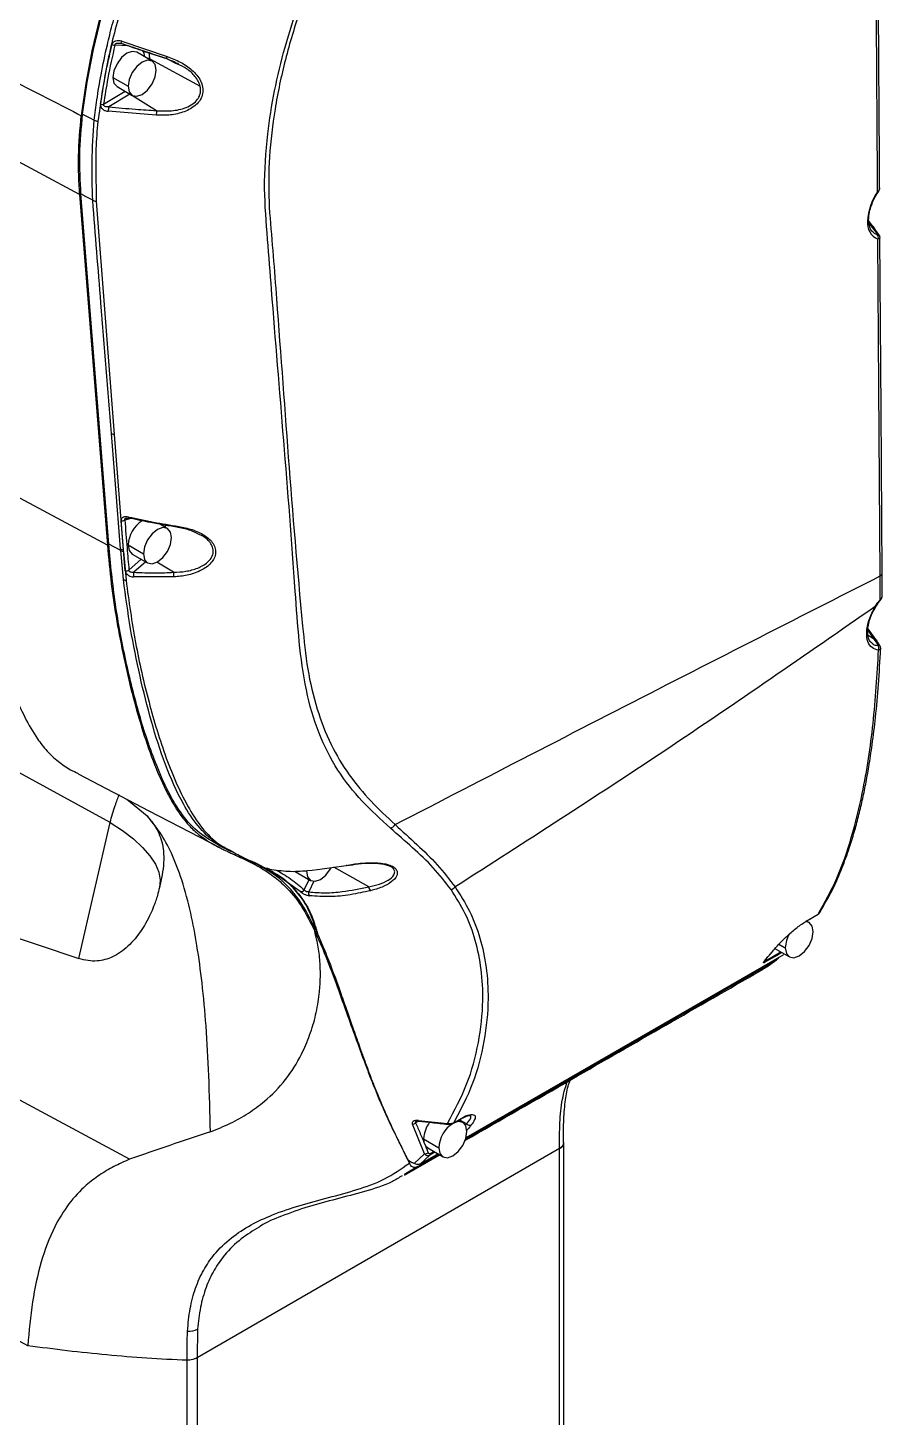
# Model space of a CAD drawing. Header units: millimetres. Extents: x 126 to 938, y 244 to 707.
# Drawn here: x 356.81 to 362.74, y 594.58 to 604.23 of the extents above; entities that cross this region are included whole.
import ezdxf

# ---------------------------------------------------------------- set-up
doc = ezdxf.new("R2010")
doc.units = ezdxf.units.MM

msp = doc.modelspace()

# ---------------------------------------------------------------- linework, layer by layer
at = {"color": 7, "linetype": 'Continuous', "lineweight": 25}
for p, q in [((357.5049, 604.1036), (357.4111, 604.109)), ((357.4394, 604.1233), (357.4534, 604.1211)), ((357.4584, 604.1354), (357.7745, 604.0291)), ((357.6696, 603.9981), (357.5636, 604.0593)), ((357.6539, 604.0124), (357.6538, 604.0072)), ((357.6539, 604.0124), (358.0029, 603.8245)), ((357.8295, 603.9843), (357.7686, 604.0151)), ((357.8451, 603.9764), (357.8295, 603.9843)), ((357.3976, 603.8841), (357.5036, 603.8229)), ((357.3331, 603.6994), (357.482, 603.7889)), ((357.4261, 603.8212), (357.5321, 603.7599)), ((357.5148, 603.7681), (357.3687, 603.6803)), ((357.7005, 603.6535), (357.5148, 603.7681)), ((357.698, 603.6222), (357.3648, 603.6491)), ((357.1667, 603.0705), (357.3595, 600.6378)), ((357.3681, 600.6436), (357.1754, 603.0753)), ((357.2804, 603.0248), (357.4064, 601.4059)), ((362.6445, 602.8841), (362.6682, 602.8531)), ((362.6616, 602.8547), (362.6455, 602.8762)), ((362.6616, 602.8547), (362.647, 602.8638)), ((362.7062, 602.7968), (362.6616, 602.8547)), ((357.4064, 601.4059), (357.4693, 600.6046)), ((357.3595, 600.6378), (356.3717, 601.1663)), ((357.4832, 600.4587), (357.4549, 600.8057)), ((357.5229, 600.8223), (357.4801, 600.8108)), ((357.7757, 600.7523), (357.7233, 600.7826)), ((357.4516, 600.599), (357.3681, 600.6436)), ((357.5036, 600.6384), (357.6097, 600.5771)), ((357.378, 598.7116), (354.0629, 600.5253)), ((357.4705, 600.3985), (357.4516, 600.599)), ((357.4702, 600.593), (357.4885, 600.3929)), ((357.5086, 600.464), (357.594, 600.5397)), ((357.5321, 600.5754), (357.6382, 600.5142)), ((357.6255, 600.5215), (357.543, 600.4484)), ((357.8183, 600.4484), (357.7025, 600.5185)), ((357.8197, 600.4159), (357.5406, 600.4159)), ((362.7362, 600.2742), (362.7367, 600.4398)), ((362.7236, 600.2531), (362.7238, 600.2533)), ((362.6838, 599.9829), (362.6374, 600.0487)), ((362.6376, 600.0549), (362.6906, 599.9811)), ((362.6838, 599.9829), (362.6398, 600.0104)), ((362.6596, 599.9635), (362.6703, 599.9537)), ((362.7088, 599.9469), (362.6838, 599.9829)), ((357.495, 598.8725), (357.6346, 598.7567)), ((357.1613, 597.7678), (357.378, 598.7116)), ((358.4633, 598.3915), (358.4693, 598.3882)), ((358.4702, 598.3878), (358.498, 598.3729)), ((358.4879, 598.3877), (358.4884, 598.3874)), ((359.1729, 598.2649), (358.932, 598.4024)), ((355.5024, 598.3192), (357.1613, 597.7678)), ((358.6977, 598.2319), (358.498, 598.3729)), ((358.6635, 598.3706), (358.7696, 598.3094)), ((358.7256, 598.2438), (358.7603, 598.3148)), ((358.7333, 598.3769), (358.7411, 598.3724)), ((358.7925, 598.303), (358.7567, 598.2297)), ((362.2305, 598.0165), (362.2119, 598.0272)), ((361.9313, 597.7535), (362.0338, 597.8125)), ((361.9869, 597.8396), (362.093, 597.7783)), ((362.0204, 597.8668), (362.0645, 597.8413)), ((359.8442, 596.5124), (361.9932, 597.7503)), ((361.8847, 597.6843), (361.9932, 597.7503)), ((361.9313, 597.7627), (361.9313, 597.7535)), ((362.053, 597.7935), (362.0364, 597.7836)), ((357.5126, 596.3729), (355.5149, 597.4483)), ((359.8263, 596.6286), (359.798, 596.6449)), ((359.8103, 596.6522), (359.8106, 596.6429)), ((359.5607, 596.4109), (359.476, 596.6165)), ((359.5182, 596.6374), (359.4987, 596.6261)), ((359.5185, 596.6425), (359.7193, 596.6221)), ((359.8525, 596.6203), (359.8106, 596.6429)), ((359.8106, 596.6429), (359.8106, 596.6377)), ((359.8434, 596.6091), (359.8525, 596.6203)), ((359.5543, 596.5146), (359.6603, 596.4534)), ((359.5566, 596.4915), (359.5673, 596.466)), ((359.5673, 596.466), (359.5827, 596.4517)), ((359.5827, 596.4517), (359.6888, 596.3904)), ((360.5276, 592.4867), (360.5276, 596.4877)), ((360.4983, 596.4469), (357.9829, 594.9947)), ((359.4222, 596.2622), (359.6671, 596.403)), ((359.441, 596.3761), (359.455, 596.3458)), ((359.4575, 596.3588), (359.4719, 596.3513)), ((359.4888, 596.3433), (359.5607, 596.4109)), ((359.5144, 596.3225), (359.6606, 596.4067)), ((359.5974, 596.4023), (359.5307, 596.3397)), ((359.654, 596.4106), (359.5413, 596.3456)), ((359.6329, 596.4227), (359.5974, 596.4023)), ((359.6007, 596.4122), (359.6259, 596.4267)), ((360.4983, 592.4458), (360.4983, 596.4469)), ((359.4285, 596.2724), (359.4193, 596.2671)), ((359.5144, 596.3225), (359.4285, 596.2724)), ((356.8067, 595.0789), (355.5149, 595.7744)), ((357.9857, 595.1937), (357.9827, 594.9947)), ((357.9828, 594.9947), (357.9514, 594.9825))]:
    msp.add_line(p, q, dxfattribs=at)
at = {"color": 7, "linetype": 'Continuous', "lineweight": 25, "flags": 128}
for points in [[(357.3074, 604.3006), (357.2517, 604.0698), (357.2085, 603.8421), (357.1778, 603.6187)], [(357.1872, 603.6296), (357.2181, 603.8523), (357.2616, 604.0791), (357.3175, 604.309)], [(357.4533, 604.121), (357.4532, 604.1205), (357.4533, 604.1207), (357.4536, 604.1217), (357.4542, 604.1233), (357.455, 604.1256), (357.456, 604.1284), (357.4571, 604.1317), (357.4584, 604.1354)], [(357.5636, 604.0593), (357.532, 604.0654), (357.4948, 604.0525), (357.4576, 604.0225), (357.4261, 603.9799), (357.405, 603.9313), (357.3976, 603.8841)], [(357.6981, 603.9351), (357.6907, 603.9738), (357.6696, 603.9981), (357.6381, 604.0042), (357.6009, 603.9913), (357.5637, 603.9613), (357.5321, 603.9187), (357.511, 603.8701), (357.5036, 603.8229)], [(357.7686, 604.0151), (357.7686, 604.0145), (357.7688, 604.0147), (357.7693, 604.0156), (357.77, 604.0171), (357.7709, 604.0194), (357.772, 604.0221), (357.7732, 604.0254), (357.7745, 604.0291)], [(357.3976, 603.8841), (357.405, 603.8454), (357.4261, 603.8212), (357.4261, 603.8212)], [(357.5036, 603.8229), (357.511, 603.7842), (357.5321, 603.7599), (357.5637, 603.7538), (357.6009, 603.7667), (357.6381, 603.7968), (357.6696, 603.8393), (357.6907, 603.8879), (357.6981, 603.9351)], [(357.1667, 603.0705), (356.6134, 603.3688), (356.1786, 603.6031)], [(357.1872, 603.6296), (357.2326, 603.6063), (357.2682, 603.5881)], [(357.257, 603.0313), (357.2113, 603.0559), (357.1754, 603.0753)], [(362.7083, 603.0873), (362.7084, 603.0874), (362.7081, 603.0882), (362.7071, 603.0894), (362.7053, 603.0911)], [(362.682, 602.8026), (362.6867, 602.8), (362.701, 602.7942)], [(362.7225, 600.423), (362.7141, 601.7329), (362.7075, 602.7619)], [(362.7164, 602.7894), (362.718, 602.787), (362.7188, 602.7854)], [(362.7367, 600.4398), (362.7295, 601.5796), (362.7218, 602.7704)], [(357.4507, 600.6106), (357.415, 601.0593), (357.3868, 601.412)], [(357.5089, 600.8252), (357.5081, 600.8241), (357.5075, 600.8236), (357.507, 600.8237), (357.5069, 600.8237)], [(357.8042, 600.6894), (357.7968, 600.7281), (357.7757, 600.7523), (357.7442, 600.7585), (357.7069, 600.7455), (357.6697, 600.7155), (357.6382, 600.673), (357.6171, 600.6244), (357.6097, 600.5771)], [(357.7597, 600.777), (357.76, 600.7666), (357.7599, 600.7615)], [(357.8521, 600.76), (357.852, 600.7587), (357.852, 600.7581), (357.8521, 600.7581), (357.8523, 600.7587), (357.8526, 600.7599), (357.853, 600.7618), (357.8535, 600.7641), (357.854, 600.767)], [(357.4693, 600.6046), (357.4698, 600.5981), (357.4702, 600.593)], [(357.5036, 600.6384), (357.511, 600.5997), (357.5321, 600.5754), (357.5321, 600.5754)], [(357.6097, 600.5771), (357.6171, 600.5384), (357.6382, 600.5142), (357.6697, 600.508), (357.7069, 600.521), (357.7442, 600.551), (357.7757, 600.5935), (357.7968, 600.6421), (357.8042, 600.6894)], [(362.7238, 600.2533), (362.7239, 600.2535), (362.724, 600.2546), (362.7233, 600.2562), (362.722, 600.2583)], [(362.6887, 600.2109), (362.6907, 600.2097), (362.6919, 600.2089), (362.6924, 600.2086), (362.6924, 600.2086)], [(362.7214, 599.9385), (362.7224, 599.937), (362.7226, 599.9366)], [(357.1554, 599.0496), (357.6471, 598.7931), (358.1388, 598.5367)], [(357.378, 598.7116), (357.4647, 598.6551), (357.5403, 598.5973), (357.6038, 598.5387), (357.6546, 598.4802), (357.692, 598.4224), (357.7156, 598.366), (357.7252, 598.3116), (357.7206, 598.2598)], [(358.1351, 598.5524), (358.1811, 598.5284), (358.2181, 598.5091)], [(358.7411, 598.3724), (358.7485, 598.3337), (358.7696, 598.3094), (358.8011, 598.3033), (358.8383, 598.3162), (358.8755, 598.3462), (358.9071, 598.3888), (358.9129, 598.3996)], [(359.0218, 598.4146), (359.0215, 598.4136), (359.0208, 598.4124), (359.02, 598.4118), (359.019, 598.4118), (359.0179, 598.4125), (359.0168, 598.4139)], [(362.2589, 597.9535), (362.2515, 597.9922), (362.2305, 598.0165), (362.2037, 598.0229)], [(362.2248, 598.0352), (362.2532, 598.0514), (362.2875, 598.0711)], [(362.2293, 598.0388), (362.2644, 598.0589), (362.292, 598.0747)], [(362.0645, 597.8413), (362.0719, 597.8026), (362.093, 597.7783), (362.1245, 597.7722), (362.1617, 597.7851), (362.1989, 597.8152), (362.2305, 597.8577), (362.2515, 597.9063), (362.2589, 597.9535)], [(362.0408, 597.8084), (362.0108, 597.7912), (361.9279, 597.7434)], [(362.0364, 597.7836), (360.6391, 596.9783), (359.8482, 596.5225)], [(359.7606, 596.6234), (359.7825, 596.636), (359.8112, 596.6524)], [(359.7634, 596.6263), (359.7927, 596.6431), (359.8157, 596.6563)], [(359.5208, 596.6374), (359.5208, 596.6374), (359.5201, 596.6378), (359.5195, 596.6388), (359.5189, 596.6404), (359.5185, 596.6425)], [(359.6603, 596.4534), (359.6677, 596.4147), (359.6888, 596.3905), (359.7203, 596.3843), (359.7576, 596.3973), (359.7948, 596.4273), (359.8263, 596.4698), (359.8474, 596.5184), (359.8548, 596.5657)], [(359.7219, 596.6162), (359.7217, 596.6162), (359.721, 596.6168), (359.7203, 596.618), (359.7198, 596.6197), (359.7193, 596.6221)], [(359.8548, 596.5657), (359.8474, 596.6043), (359.8263, 596.6286), (359.7948, 596.6347), (359.7614, 596.6239)], [(357.9829, 594.9947), (357.9829, 592.7541), (357.9829, 590.9937)]]:
    msp.add_lwpolyline(points, dxfattribs=at)
at = {"color": 7, "linetype": 'Continuous', "lineweight": 25}
for centre, radius, start, end in [((357.4037, 604.1578), 0.0493, 254.24497, 278.63509), ((357.517, 604.0192), 0.1017, 4.79045, 31.97329), ((357.6376, 603.98), 0.0362, 63.3131, 89.07065), ((357.5086, 604.0147), 0.1453, 359.0871, 16.6718), ((357.3205, 603.7402), 0.0427, 257.8585, 287.2269), ((357.5329, 603.7965), 0.0337, 222.10041, 237.40677), ((357.5446, 603.6426), 0.1798, 167.89826, 177.94052), ((357.9953, 603.6143), 0.2973, 172.41712, 178.47276), ((357.3064, 603.6618), 0.083, 242.5923, 261.13531), ((357.2848, 603.0859), 0.0613, 242.97397, 265.853), ((363.0159, 602.8713), 0.3805, 144.70506, 177.6815), ((362.7527, 602.871), 0.118, 172.35619, 247.47978), ((362.6307, 602.898), 0.0124, 293.77573, 354.77219), ((362.6615, 602.8354), 0.0193, 39.05193, 89.74951), ((362.6852, 602.7743), 0.0255, 330.98387, 51.55053), ((362.6993, 602.7765), 0.0215, 37.05272, 71.3097), ((357.4139, 601.4647), 0.0593, 242.77154, 262.72966), ((357.4607, 600.8419), 0.0367, 260.85346, 301.93556), ((357.7148, 600.6287), 0.2113, 122.63646, 177.39323), ((357.5244, 600.8285), 0.0181, 167.27157, 195.23276), ((357.4777, 600.6627), 0.0587, 242.56133, 261.7338), ((357.4786, 600.6509), 0.0585, 242.47388, 261.7001), ((357.4889, 600.4946), 0.0364, 260.94154, 302.81414), ((357.6198, 600.4265), 0.0799, 164.05493, 187.59766), ((357.9448, 600.4377), 0.127, 175.14988, 189.86162), ((362.7106, 600.4476), 0.0273, 295.97923, 343.43853), ((362.7199, 600.4436), 0.0173, 347.17265, 22.01997), ((357.496, 600.4486), 0.0562, 243.02709, 262.24859), ((362.6834, 599.9629), 0.0199, 39.02618, 88.77326), ((362.6874, 599.9198), 0.0274, 334.06959, 52.79731), ((362.7043, 599.9263), 0.0211, 35.55364, 77.56733), ((359.3078, 598.729), 0.0587, 285.18257, 326.35368), ((358.4873, 598.394), 0.00665, 241.52909, 282.3875), ((358.7032, 598.2576), 0.0263, 257.9801, 328.37573), ((358.7852, 598.2213), 0.0297, 163.58549, 218.47938), ((359.2106, 598.2662), 0.0377, 181.96843, 228.91576), ((359.7273, 598.3023), 0.0595, 287.31356, 319.67239), ((362.2221, 598.0431), 0.00842, 289.07381, 329.31414), ((362.2847, 598.0791), 0.00847, 289.1872, 329.14656), ((358.8237, 598.0231), 0.0436, 238.18514, 244.71474), ((362.2724, 597.8317), 0.2082, 148.80769, 177.35984), ((361.9623, 597.8249), 0.0165, 299.96171, 336.06882), ((361.9186, 597.7735), 0.0167, 300.01899, 334.33916), ((361.9173, 597.7527), 0.0141, 318.93464, 3.47655), ((359.7952, 596.6131), 0.0336, 62.74365, 81.53912), ((359.8081, 596.6606), 0.00875, 290.36646, 330.70109), ((359.4757, 596.6487), 0.0322, 270.43852, 315.51191), ((359.7659, 596.5043), 0.2119, 143.37378, 177.20454), ((359.8663, 596.4467), 0.2061, 121.56282, 178.14002), ((359.7559, 596.6305), 0.00856, 289.86978, 331.16101), ((359.8741, 596.6359), 0.0266, 215.84286, 293.20565), ((359.6635, 596.514), 0.1092, 179.66678, 191.86279), ((360.4796, 596.4907), 0.0476, 293.06452, 2.62876), ((359.4751, 596.3913), 0.037, 203.77837, 241.58727), ((359.5631, 596.4433), 0.0324, 265.91051, 314.36692), ((359.5865, 596.4114), 0.0142, 319.94653, 3.30684), ((357.924, 595.3124), 0.1338, 266.36465, 297.43377)]:
    msp.add_arc(centre, radius, start, end, dxfattribs=at)
for points, knots in [([(357.2682, 603.5881), (357.2739, 603.635), (357.2866, 603.7403), (357.316, 603.9148), (357.3475, 604.0645), (357.3752, 604.1797), (357.3934, 604.2505), (357.4134, 604.3243), (357.4356, 604.4011), (357.4599, 604.4807), (357.4865, 604.5633), (357.5156, 604.6487), (357.545, 604.7308), (357.5764, 604.8142), (357.6115, 604.9033), (357.6551, 605.0085), (357.7083, 605.1295), (357.7656, 605.252), (357.8264, 605.3748), (357.8917, 605.4999), (357.9649, 605.6322), (358.0385, 605.7578), (358.1108, 605.8748), (358.1892, 605.9957), (358.2866, 606.1376), (358.4058, 606.2999), (358.5366, 606.4649), (358.6653, 606.6155), (358.7786, 606.7394), (358.9404, 606.9065), (359.1621, 607.1125), (359.457, 607.3475), (359.6658, 607.4762), (359.7675, 607.5389)], [0, 0, 0, 0, 0.029392, 0.065927, 0.109958, 0.124415, 0.139559, 0.155401, 0.171946, 0.189201, 0.207171, 0.22586, 0.245269, 0.261398, 0.281232, 0.304814, 0.332178, 0.363352, 0.388825, 0.417358, 0.451101, 0.482775, 0.507798, 0.5366, 0.572307, 0.614774, 0.661722, 0.703133, 0.737869, 0.766096, 0.847664, 0.925801, 1, 1, 1, 1]), ([(359.7827, 607.5254), (359.7638, 607.5144), (359.7136, 607.4853), (359.6208, 607.4269), (359.4921, 607.3398), (359.3545, 607.2367), (359.2215, 607.1282), (359.1067, 607.0277), (359.0004, 606.9285), (358.8528, 606.7828), (358.6663, 606.5811), (358.456, 606.3234), (358.319, 606.1349), (358.2451, 606.027), (358.2222, 605.993), (358.1994, 605.9589), (358.1769, 605.9245), (358.1546, 605.89), (358.1381, 605.8641), (358.1234, 605.8409), (358.1073, 605.815), (358.0409, 605.7069), (357.9463, 605.5426), (357.8329, 605.3252), (357.7386, 605.1279), (357.6517, 604.9278), (357.5492, 604.6658), (357.4434, 604.3431), (357.3471, 603.9608), (357.3112, 603.7052), (357.2936, 603.5797)], [0, 0, 0, 0, 0.013615, 0.036194, 0.068296, 0.11042, 0.143305, 0.175241, 0.205477, 0.233911, 0.304453, 0.376548, 0.441063, 0.449567, 0.45808, 0.466601, 0.475129, 0.483664, 0.492202, 0.49429, 0.500752, 0.511214, 0.573352, 0.618844, 0.663989, 0.709618, 0.754758, 0.839251, 0.9211, 1, 1, 1, 1]), ([(359.3231, 598.6724), (359.2566, 598.7329), (359.1224, 598.8548), (358.9491, 599.0732), (358.8169, 599.3357), (358.731, 599.6388), (358.6872, 599.9708), (358.6249, 600.8986), (358.5433, 601.8292), (358.4714, 602.7615), (358.4417, 603.1218), (358.4643, 603.4675), (358.5165, 603.7948), (358.5899, 604.0989), (358.688, 604.4061), (358.8097, 604.7129), (358.9531, 605.0153), (359.117, 605.3096), (359.299, 605.5923), (359.4967, 605.8598), (359.7079, 606.109), (359.9306, 606.3361), (360.1609, 606.541), (360.3245, 606.6583), (360.4045, 606.7157)], [0, 0, 0, 0, 0.030358, 0.061206, 0.093591, 0.128975, 0.167096, 0.20654, 0.443143, 0.48258, 0.522544, 0.565132, 0.599196, 0.634444, 0.670694, 0.708088, 0.74584, 0.783711, 0.821811, 0.859322, 0.896029, 0.932053, 0.966738, 1, 1, 1, 1]), ([(360.415, 606.6852), (360.3089, 606.6085), (360.0907, 606.4508), (359.7925, 606.1649), (359.5102, 605.8421), (359.2528, 605.4861), (359.0242, 605.1056), (358.8392, 604.7266), (358.6959, 604.3599), (358.5908, 604.0123), (358.5184, 603.6708), (358.4793, 603.3403), (358.4756, 603.0241), (358.5047, 602.7207), (358.58, 601.739), (358.646, 600.7567), (358.7432, 599.7808), (358.8074, 599.5038), (358.9029, 599.2555), (359.0312, 599.0409), (359.185, 598.8569), (359.2997, 598.7497), (359.3566, 598.6965)], [0, 0, 0, 0, 0.044453, 0.091491, 0.140109, 0.19017, 0.240684, 0.290893, 0.333416, 0.374463, 0.414245, 0.45199, 0.487479, 0.521569, 0.555596, 0.822361, 0.856518, 0.888873, 0.918739, 0.94663, 0.973509, 1, 1, 1, 1]), ([(362.7053, 603.0911), (362.7018, 603.6393), (362.6977, 604.2736), (362.693, 604.994), (362.6914, 605.2525), (362.6895, 605.5096), (362.6888, 605.762), (362.6641, 605.9261), (362.6521, 606.0061)], [0, 0, 0, 0, 0.563769, 0.652363, 0.740956, 0.829556, 0.916965, 1, 1, 1, 1]), ([(362.7195, 603.1167), (362.719, 603.2013), (362.7179, 603.3693), (362.7163, 603.6106), (362.7149, 603.8307), (362.7137, 604.0207), (362.7126, 604.1807), (362.7118, 604.3157), (362.711, 604.4383), (362.7102, 604.5663), (362.7093, 604.7123), (362.7082, 604.8813), (362.707, 605.0734), (362.7057, 605.2885), (362.7038, 605.526), (362.7042, 605.7747), (362.6786, 605.9416), (362.6662, 606.0229)], [0, 0, 0, 0, 0.0872963, 0.1732768, 0.2489401, 0.3142822, 0.369305, 0.4140066, 0.453525, 0.495802, 0.5460003, 0.6041198, 0.6701607, 0.7441228, 0.8260062, 0.9153606, 1, 1, 1, 1]), ([(356.1874, 604.1292), (356.3722, 604.0338), (356.7022, 603.8633), (357.0325, 603.6934), (357.1778, 603.6187)], [0, 0, 0, 0, 0.560089, 1, 1, 1, 1]), ([(357.3115, 603.6985), (357.3222, 603.7669), (357.3437, 603.905), (357.3747, 604.0414), (357.3903, 604.1103)], [0, 0, 0, 0, 0.494852, 1, 1, 1, 1]), ([(357.4111, 604.109), (357.3939, 604.0323), (357.3634, 603.8966), (357.3423, 603.7591), (357.3331, 603.6994)], [0, 0, 0, 0, 0.565736, 1, 1, 1, 1]), ([(357.4584, 604.1354), (357.4516, 604.1372), (357.4381, 604.1408), (357.4204, 604.1389), (357.4078, 604.1336), (357.3996, 604.1276), (357.3934, 604.1197), (357.3913, 604.1134), (357.3903, 604.1103)], [0, 0, 0, 0, 0.2572525, 0.5109742, 0.6365452, 0.7591857, 0.8799601, 1, 1, 1, 1]), ([(357.4111, 604.109), (357.4115, 604.1106), (357.4122, 604.1138), (357.4156, 604.1177), (357.4203, 604.1206), (357.4283, 604.1233), (357.4349, 604.1233), (357.4394, 604.1233)], [0, 0, 0, 0, 0.13767, 0.280871, 0.434488, 0.615233, 1, 1, 1, 1]), ([(357.7686, 604.0151), (357.7097, 604.0347), (357.6045, 604.0697), (357.4995, 604.1053), (357.4533, 604.121)], [0, 0, 0, 0, 0.559899, 1, 1, 1, 1]), ([(357.4534, 604.1211), (357.501, 604.1049), (357.6061, 604.0693), (357.7114, 604.0342), (357.769, 604.015)], [0, 0, 0, 0, 0.4525697, 1, 1, 1, 1]), ([(357.7745, 604.0291), (357.8052, 604.0173), (357.8665, 603.9939), (357.9479, 603.9393), (358.0017, 603.8775), (358.0229, 603.8179), (358.023, 603.7712), (358.0058, 603.7278), (357.9646, 603.68), (357.8925, 603.6418), (357.7968, 603.6204), (357.7311, 603.6216), (357.698, 603.6222)], [0, 0, 0, 0, 0.128581, 0.256195, 0.380545, 0.440969, 0.500133, 0.559282, 0.619706, 0.743551, 0.871011, 1, 1, 1, 1]), ([(357.769, 604.015), (357.7834, 604.0098), (357.8118, 603.9993), (357.839, 603.9858), (357.8524, 603.9792)], [0, 0, 0, 0, 0.504641, 1, 1, 1, 1]), ([(358.0029, 603.8245), (357.9991, 603.8357), (357.9908, 603.8598), (357.9603, 603.9018), (357.9135, 603.9466), (357.8673, 603.9668), (357.8451, 603.9764)], [0, 0, 0, 0, 0.1567932, 0.3355882, 0.6819621, 1, 1, 1, 1]), ([(357.7005, 603.6535), (357.7354, 603.6518), (357.8044, 603.6484), (357.891, 603.6668), (357.9513, 603.6977), (357.982, 603.7263), (357.9981, 603.7533), (358.0054, 603.7763), (358.0075, 603.8005), (358.0045, 603.8164), (358.0029, 603.8245)], [0, 0, 0, 0, 0.259355, 0.513941, 0.647801, 0.760305, 0.821188, 0.880032, 0.938933, 1, 1, 1, 1]), ([(357.3115, 603.6985), (357.3113, 603.6953), (357.311, 603.689), (357.3139, 603.6796), (357.3191, 603.6711), (357.3288, 603.6614), (357.3442, 603.6526), (357.358, 603.6503), (357.3648, 603.6491)], [0, 0, 0, 0, 0.115985, 0.234727, 0.357483, 0.484401, 0.741647, 1, 1, 1, 1]), ([(357.3687, 603.6803), (357.364, 603.6801), (357.355, 603.6795), (357.3441, 603.6819), (357.3373, 603.6859), (357.3339, 603.6898), (357.3322, 603.6946), (357.3328, 603.6978), (357.3331, 603.6994)], [0, 0, 0, 0, 0.301818, 0.571131, 0.692272, 0.795138, 0.894847, 1, 1, 1, 1]), ([(357.1667, 603.0705), (357.1622, 603.1595), (357.1529, 603.3425), (357.1694, 603.525), (357.1778, 603.6187)], [0, 0, 0, 0, 0.486479, 1, 1, 1, 1]), ([(357.1754, 603.0753), (357.1709, 603.1653), (357.1616, 603.3503), (357.1785, 603.5348), (357.1872, 603.6296)], [0, 0, 0, 0, 0.486366, 1, 1, 1, 1]), ([(357.3687, 603.6803), (357.4305, 603.6746), (357.541, 603.6643), (357.6518, 603.6568), (357.7005, 603.6535)], [0, 0, 0, 0, 0.559544, 1, 1, 1, 1]), ([(357.257, 603.0313), (357.2541, 603.121), (357.2482, 603.3068), (357.2614, 603.4922), (357.2682, 603.5881)], [0, 0, 0, 0, 0.48291, 1, 1, 1, 1]), ([(357.2936, 603.5797), (357.2875, 603.5158), (357.2755, 603.3897), (357.2804, 603.2044), (357.2804, 603.0834), (357.2804, 603.0248)], [0, 0, 0, 0, 0.346434, 0.683528, 1, 1, 1, 1]), ([(362.7191, 603.1167), (362.7188, 603.1145), (362.7178, 603.1086), (362.7129, 603.0998), (362.7079, 603.094), (362.7053, 603.0911)], [0, 0, 0, 0, 0.2280039, 0.6044168, 1, 1, 1, 1]), ([(362.7083, 603.0873), (362.7113, 603.0922), (362.7158, 603.0999), (362.7192, 603.1116), (362.7197, 603.118), (362.7199, 603.1212)], [0, 0, 0, 0, 0.473424, 0.730406, 1, 1, 1, 1]), ([(357.3868, 601.412), (357.3627, 601.7142), (357.3195, 602.254), (357.2761, 602.7938), (357.257, 603.0313)], [0, 0, 0, 0, 0.559946, 1, 1, 1, 1]), ([(362.6588, 602.985), (362.6639, 602.9999), (362.6753, 603.0328), (362.6942, 603.0661), (362.7066, 603.0846), (362.7083, 603.0873)], [0, 0, 0, 0, 0.414073, 0.915956, 1, 1, 1, 1]), ([(362.643, 602.8969), (362.6434, 602.9053), (362.6444, 602.9315), (362.6497, 602.9614), (362.6575, 602.9815), (362.6588, 602.985)], [0, 0, 0, 0, 0.28057, 0.876597, 1, 1, 1, 1]), ([(362.6821, 602.8033), (362.6745, 602.8094), (362.6583, 602.8224), (362.6455, 602.8567), (362.6439, 602.8823), (362.643, 602.8969)], [0, 0, 0, 0, 0.271641, 0.583485, 1, 1, 1, 1]), ([(362.7165, 602.7893), (362.7112, 602.7969), (362.7057, 602.8048), (362.692, 602.8242), (362.6839, 602.8363), (362.6761, 602.848)], [0, 0, 0, 0, 0.388483, 0.407733, 1, 1, 1, 1]), ([(362.7062, 602.7968), (362.7067, 602.7962), (362.7076, 602.7951), (362.7064, 602.7933), (362.7039, 602.7936), (362.7021, 602.794), (362.701, 602.7942)], [0, 0, 0, 0, 0.246255, 0.391074, 0.622512, 1, 1, 1, 1]), ([(362.722, 602.7726), (362.722, 602.7725), (362.7226, 602.7706), (362.7199, 602.7666), (362.7146, 602.7633), (362.71, 602.7624), (362.7075, 602.7619)], [0, 0, 0, 0, 0.027211, 0.296743, 0.61018, 1, 1, 1, 1]), ([(362.7222, 602.7726), (362.7219, 602.7756), (362.7214, 602.7815), (362.7182, 602.7866), (362.7167, 602.7891)], [0, 0, 0, 0, 0.502801, 1, 1, 1, 1]), ([(356.3717, 601.1663), (356.3801, 601.0725), (356.3968, 600.8871), (356.4394, 600.6137), (356.4909, 600.348), (356.5522, 600.091), (356.6234, 599.8442), (356.7002, 599.6281), (356.7823, 599.4438), (356.8589, 599.3086), (356.938, 599.2063), (357.0162, 599.1345), (357.0897, 599.0832), (357.1388, 599.0601), (357.1566, 599.0518)], [0, 0, 0, 0, 0.121233, 0.239504, 0.355729, 0.469497, 0.579305, 0.686103, 0.764383, 0.838647, 0.885401, 0.930239, 0.974797, 1, 1, 1, 1]), ([(357.5067, 600.8324), (357.5001, 600.8336), (357.4904, 600.8352), (357.4777, 600.8337), (357.4694, 600.831), (357.4625, 600.8265), (357.4575, 600.8205), (357.4548, 600.8133), (357.4549, 600.8083), (357.4549, 600.8057)], [0, 0, 0, 0, 0.290244, 0.427141, 0.554253, 0.671227, 0.780829, 0.888739, 1, 1, 1, 1]), ([(357.4801, 600.8108), (357.4797, 600.812), (357.479, 600.8142), (357.4797, 600.8179), (357.482, 600.8209), (357.4855, 600.8231), (357.4884, 600.8239), (357.4898, 600.8243)], [0, 0, 0, 0, 0.193521, 0.361996, 0.547169, 0.764085, 1, 1, 1, 1]), ([(357.4801, 600.8108), (357.4851, 600.7459), (357.494, 600.6303), (357.5042, 600.5147), (357.5086, 600.464)], [0, 0, 0, 0, 0.561016, 1, 1, 1, 1]), ([(357.4895, 600.8242), (357.4919, 600.8246), (357.4978, 600.8254), (357.5036, 600.8244), (357.5069, 600.8237)], [0, 0, 0, 0, 0.424046, 1, 1, 1, 1]), ([(357.5067, 600.8324), (357.5643, 600.8202), (357.6796, 600.7958), (357.7959, 600.7766), (357.854, 600.767)], [0, 0, 0, 0, 0.499835, 1, 1, 1, 1]), ([(357.8521, 600.76), (357.7877, 600.7707), (357.6728, 600.7898), (357.5589, 600.8144), (357.5089, 600.8252)], [0, 0, 0, 0, 0.560669, 1, 1, 1, 1]), ([(357.8183, 600.4484), (357.8472, 600.4498), (357.9043, 600.4526), (357.9854, 600.4744), (358.046, 600.5069), (358.0804, 600.5449), (358.0949, 600.5783), (358.0944, 600.6144), (358.0789, 600.6483), (358.0521, 600.6775), (358.0244, 600.6996), (358.0036, 600.7083), (357.9964, 600.7113)], [0, 0, 0, 0, 0.173924, 0.342676, 0.501497, 0.579228, 0.646636, 0.715601, 0.789922, 0.864775, 0.952978, 1, 1, 1, 1]), ([(357.854, 600.767), (357.8853, 600.7607), (357.947, 600.7483), (358.0189, 600.7167), (358.0669, 600.681), (358.0944, 600.6493), (358.1105, 600.6125), (358.1115, 600.5733), (358.0973, 600.5364), (358.0627, 600.493), (358, 600.4534), (357.9131, 600.4247), (357.8512, 600.4189), (357.8197, 600.4159)], [0, 0, 0, 0, 0.136398, 0.26879, 0.331733, 0.390898, 0.446399, 0.499915, 0.55449, 0.611924, 0.734549, 0.865126, 1, 1, 1, 1]), ([(357.9964, 600.7113), (357.9773, 600.7209), (357.9316, 600.7439), (357.8813, 600.7541), (357.8521, 600.76)], [0, 0, 0, 0, 0.418014, 1, 1, 1, 1]), ([(357.3595, 600.6378), (357.3675, 600.548), (357.3832, 600.3711), (357.4231, 600.1111), (357.4711, 599.8574), (357.528, 599.6117), (357.5949, 599.3713), (357.6712, 599.1461), (357.7459, 598.9708), (357.8109, 598.8488), (357.8621, 598.7676), (357.9191, 598.6955), (357.9712, 598.6454), (358.012, 598.6135), (358.0396, 598.5941), (358.0694, 598.5751), (358.1014, 598.5564), (358.1317, 598.5401), (358.163, 598.5247), (358.1924, 598.5107), (358.225, 598.4954), (358.2587, 598.4797), (358.3198, 598.4518), (358.4031, 598.4107), (358.5029, 598.348), (358.6075, 598.2597), (358.7129, 598.1309), (358.7688, 598.0176), (358.7982, 597.958)], [0, 0, 0, 0, 0.083987, 0.165464, 0.24489, 0.324518, 0.400364, 0.477291, 0.545904, 0.577682, 0.605928, 0.635271, 0.663077, 0.673039, 0.683495, 0.69447, 0.705985, 0.718055, 0.726485, 0.738472, 0.748438, 0.759986, 0.773114, 0.811042, 0.846452, 0.882576, 0.938221, 1, 1, 1, 1]), ([(358.1353, 598.5528), (358.0878, 598.5797), (357.99, 598.6349), (357.8717, 598.7659), (357.7784, 598.9272), (357.6756, 599.1586), (357.5755, 599.4631), (357.4831, 599.8389), (357.4085, 600.2339), (357.3817, 600.5052), (357.3681, 600.6436)], [0, 0, 0, 0, 0.070948, 0.145756, 0.226786, 0.313588, 0.475837, 0.644289, 0.818518, 1, 1, 1, 1]), ([(357.4516, 600.599), (357.4514, 600.6011), (357.4511, 600.605), (357.4508, 600.6089), (357.4507, 600.6106)], [0, 0, 0, 0, 0.560042, 1, 1, 1, 1]), ([(357.4832, 600.4587), (357.4836, 600.456), (357.4846, 600.4504), (357.4889, 600.4426), (357.4949, 600.4353), (357.5051, 600.4267), (357.5204, 600.4189), (357.5339, 600.4169), (357.5406, 600.4159)], [0, 0, 0, 0, 0.105574, 0.2196, 0.341815, 0.471197, 0.736707, 1, 1, 1, 1]), ([(357.543, 600.4484), (357.5387, 600.4479), (357.5306, 600.4469), (357.5207, 600.4489), (357.5144, 600.4523), (357.511, 600.4556), (357.5089, 600.4596), (357.5087, 600.4625), (357.5086, 600.464)], [0, 0, 0, 0, 0.301439, 0.570413, 0.691063, 0.79829, 0.899038, 1, 1, 1, 1]), ([(357.543, 600.4484), (357.5941, 600.4463), (357.6859, 600.4426), (357.7777, 600.4466), (357.8183, 600.4484)], [0, 0, 0, 0, 0.557288, 1, 1, 1, 1]), ([(359.3566, 598.6965), (359.9846, 599.0213), (361.1046, 599.6006), (362.2287, 600.172), (362.7225, 600.423)], [0, 0, 0, 0, 0.560665, 1, 1, 1, 1]), ([(362.722, 600.2583), (362.7223, 600.289), (362.7228, 600.3439), (362.7226, 600.3988), (362.7225, 600.423)], [0, 0, 0, 0, 0.55867, 1, 1, 1, 1]), ([(358.2194, 598.5115), (358.184, 598.5298), (358.0972, 598.5747), (357.9813, 598.6853), (357.8634, 598.8706), (357.7566, 599.1152), (357.6604, 599.4146), (357.5827, 599.7304), (357.5161, 600.0592), (357.4859, 600.2843), (357.4705, 600.3985)], [0, 0, 0, 0, 0.056889, 0.139494, 0.225228, 0.369949, 0.520129, 0.675005, 0.83512, 1, 1, 1, 1]), ([(357.4885, 600.3929), (357.5085, 600.2479), (357.5478, 599.9631), (357.6421, 599.5506), (357.7407, 599.2228), (357.8384, 598.977), (357.9231, 598.8082), (358.0215, 598.6577), (358.1293, 598.5572), (358.2054, 598.5194), (358.2311, 598.5066)], [0, 0, 0, 0, 0.210212, 0.412818, 0.607272, 0.701352, 0.792474, 0.87822, 0.958841, 1, 1, 1, 1]), ([(362.6887, 600.2109), (362.6946, 600.2201), (362.7049, 600.2364), (362.7168, 600.2517), (362.722, 600.2583)], [0, 0, 0, 0, 0.563928, 1, 1, 1, 1]), ([(362.6924, 600.2086), (362.6968, 600.2156), (362.7064, 600.2309), (362.7175, 600.2453), (362.7236, 600.2531)], [0, 0, 0, 0, 0.456271, 1, 1, 1, 1]), ([(362.7359, 600.2816), (362.7355, 600.2796), (362.7346, 600.2742), (362.7296, 600.2661), (362.7246, 600.261), (362.722, 600.2583)], [0, 0, 0, 0, 0.219887, 0.596759, 1, 1, 1, 1]), ([(362.7238, 600.2533), (362.727, 600.258), (362.732, 600.2651), (362.7359, 600.2765), (362.7364, 600.2827), (362.7367, 600.2859)], [0, 0, 0, 0, 0.4762375, 0.7324533, 1, 1, 1, 1]), ([(362.6887, 600.2109), (362.2059, 599.8757), (361.2456, 599.209), (360.2618, 598.5777), (359.7726, 598.2638)], [0, 0, 0, 0, 0.502817, 1, 1, 1, 1]), ([(362.712, 599.9078), (362.6957, 599.9118), (362.6622, 599.9201), (362.6325, 599.9708), (362.6262, 600.0391), (362.6428, 600.1241), (362.6729, 600.1809), (362.6887, 600.2109)], [0, 0, 0, 0, 0.1372114, 0.2811427, 0.4583478, 0.7135807, 1, 1, 1, 1]), ([(362.6373, 600.0459), (362.6374, 600.0504), (362.6378, 600.0697), (362.6463, 600.1061), (362.6634, 600.1567), (362.6823, 600.1905), (362.6924, 600.2086)], [0, 0, 0, 0, 0.078944, 0.332641, 0.641843, 1, 1, 1, 1]), ([(362.662, 599.9582), (362.6565, 599.965), (362.641, 599.984), (362.6355, 600.0166), (362.6369, 600.0389), (362.6373, 600.0459)], [0, 0, 0, 0, 0.280762, 0.776966, 1, 1, 1, 1]), ([(362.6703, 599.9537), (362.6717, 599.9523), (362.6804, 599.9438), (362.6932, 599.9426), (362.704, 599.9416)], [0, 0, 0, 0, 0.159536, 1, 1, 1, 1]), ([(362.7214, 599.9385), (362.7182, 599.9438), (362.7107, 599.9561), (362.7032, 599.9684), (362.6988, 599.9755)], [0, 0, 0, 0, 0.4268326, 1, 1, 1, 1]), ([(362.7088, 599.9469), (362.7093, 599.9461), (362.7101, 599.9448), (362.7094, 599.9424), (362.7069, 599.9415), (362.705, 599.9416), (362.704, 599.9416)], [0, 0, 0, 0, 0.263477, 0.448006, 0.669524, 1, 1, 1, 1]), ([(362.7265, 599.9209), (362.7264, 599.9238), (362.7262, 599.9296), (362.7235, 599.9348), (362.7222, 599.9374)], [0, 0, 0, 0, 0.500679, 1, 1, 1, 1]), ([(362.292, 598.0747), (362.3378, 598.157), (362.4323, 598.3265), (362.5286, 598.6108), (362.6164, 598.969), (362.6814, 599.4043), (362.7017, 599.7378), (362.712, 599.9078)], [0, 0, 0, 0, 0.148481, 0.306124, 0.472138, 0.730985, 1, 1, 1, 1]), ([(362.3035, 598.0874), (362.334, 598.139), (362.3933, 598.2393), (362.4579, 598.3902), (362.5067, 598.5243), (362.5433, 598.6426), (362.5732, 598.7529), (362.5996, 598.8642), (362.6234, 598.9795), (362.6466, 599.1087), (362.67, 599.2634), (362.6929, 599.4538), (362.7132, 599.6762), (362.7215, 599.8354), (362.7258, 599.9184)], [0, 0, 0, 0, 0.0946178, 0.1838985, 0.2590096, 0.3201149, 0.379426, 0.4397141, 0.500795, 0.5655355, 0.6472096, 0.7480158, 0.8686774, 1, 1, 1, 1]), ([(362.7265, 599.9209), (362.7265, 599.9208), (362.7269, 599.9189), (362.7245, 599.9146), (362.7194, 599.9101), (362.7146, 599.9086), (362.712, 599.9078)], [0, 0, 0, 0, 0.0053007, 0.2933489, 0.6137255, 1, 1, 1, 1]), ([(357.378, 598.7116), (357.3891, 598.7514), (357.4075, 598.8172), (357.432, 598.881), (357.4417, 598.9062)], [0, 0, 0, 0, 0.604406, 1, 1, 1, 1]), ([(358.0739, 596.5628), (358.0711, 596.6934), (358.066, 596.9389), (358.0466, 597.2843), (358.0195, 597.5858), (357.9846, 597.8469), (357.9397, 598.0857), (357.8832, 598.3007), (357.811, 598.4896), (357.7313, 598.6405), (357.6651, 598.7201), (357.6346, 598.7567)], [0, 0, 0, 0, 0.172205, 0.323681, 0.456128, 0.571282, 0.670901, 0.776322, 0.863877, 0.93723, 1, 1, 1, 1]), ([(357.6346, 598.7567), (357.6508, 598.7378), (357.6824, 598.7009), (357.7164, 598.6396), (357.7387, 598.5769), (357.7507, 598.5082), (357.7511, 598.4309), (357.7398, 598.3462), (357.7271, 598.289), (357.7206, 598.2598)], [0, 0, 0, 0, 0.140788, 0.27489, 0.394248, 0.516689, 0.668122, 0.830533, 1, 1, 1, 1]), ([(359.745, 598.2455), (359.7051, 598.2972), (359.6245, 598.4017), (359.4767, 598.5382), (359.3749, 598.6272), (359.3231, 598.6724)], [0, 0, 0, 0, 0.325149, 0.657207, 1, 1, 1, 1]), ([(359.3566, 598.6965), (359.407, 598.6506), (359.5066, 598.56), (359.6518, 598.421), (359.7325, 598.316), (359.7726, 598.2638)], [0, 0, 0, 0, 0.340162, 0.672094, 1, 1, 1, 1]), ([(358.4572, 598.3923), (358.4461, 598.3987), (358.3842, 598.4344), (358.2999, 598.4643), (358.2343, 598.5028), (358.2194, 598.5115)], [0, 0, 0, 0, 0.144253, 0.804581, 1, 1, 1, 1]), ([(358.2311, 598.5066), (358.2552, 598.4933), (358.331, 598.4517), (358.4097, 598.4159), (358.4633, 598.3915)], [0, 0, 0, 0, 0.31881, 1, 1, 1, 1]), ([(358.8066, 597.9655), (358.7702, 598.0378), (358.6998, 598.1775), (358.5489, 598.3387), (358.4299, 598.4037), (358.3772, 598.4324)], [0, 0, 0, 0, 0.374187, 0.723028, 1, 1, 1, 1]), ([(358.8008, 597.9861), (358.7847, 598.0336), (358.7528, 598.1279), (358.6662, 598.2447), (358.5678, 598.3364), (358.4924, 598.3745), (358.4572, 598.3923)], [0, 0, 0, 0, 0.2723917, 0.5406686, 0.7852085, 1, 1, 1, 1]), ([(358.4842, 598.3881), (358.4798, 598.3891), (358.4725, 598.3909), (358.4667, 598.3926), (358.4598, 598.3936), (358.4621, 598.3922), (358.4633, 598.3915)], [0, 0, 0, 0, 0.485272, 0.793659, 0.894642, 1, 1, 1, 1]), ([(358.4832, 598.3878), (358.4808, 598.3872), (358.4763, 598.3861), (358.4719, 598.3874), (358.4698, 598.388)], [0, 0, 0, 0, 0.529346, 1, 1, 1, 1]), ([(358.4842, 598.3881), (358.5275, 598.3816), (358.6148, 598.3686), (358.7941, 598.3783), (358.9274, 598.3996), (359.0168, 598.4139)], [0, 0, 0, 0, 0.24457, 0.493092, 1, 1, 1, 1]), ([(358.5265, 598.3832), (358.5619, 598.3635), (358.633, 598.3239), (358.6946, 598.2706), (358.7256, 598.2438)], [0, 0, 0, 0, 0.497136, 1, 1, 1, 1]), ([(359.0168, 598.4139), (359.0491, 598.4192), (359.1139, 598.4297), (359.1955, 598.4339), (359.2586, 598.4298), (359.3008, 598.4223), (359.3358, 598.4097), (359.3615, 598.3917), (359.3737, 598.367), (359.3668, 598.3304), (359.3269, 598.2928), (359.2633, 598.2595), (359.2127, 598.2453), (359.1858, 598.2378)], [0, 0, 0, 0, 0.158801, 0.318446, 0.394838, 0.464939, 0.525605, 0.574213, 0.613458, 0.651848, 0.746025, 0.865106, 1, 1, 1, 1]), ([(359.0203, 598.4119), (359.0475, 598.4164), (359.1017, 598.4255), (359.1822, 598.4315), (359.2467, 598.4285), (359.2929, 598.4199), (359.3124, 598.4117), (359.3214, 598.4079)], [0, 0, 0, 0, 0.271129, 0.540222, 0.79269, 0.904166, 1, 1, 1, 1]), ([(359.1729, 598.2649), (359.1979, 598.2703), (359.2452, 598.2804), (359.3057, 598.3066), (359.3459, 598.3369), (359.3559, 598.3698), (359.3454, 598.3927), (359.3226, 598.4089), (359.3034, 598.4152), (359.2928, 598.4186)], [0, 0, 0, 0, 0.253346, 0.4782951, 0.6564108, 0.7295089, 0.7992732, 0.8897739, 1, 1, 1, 1]), ([(358.498, 598.3729), (358.5342, 598.3512), (358.6045, 598.309), (358.6895, 598.2153), (358.7629, 598.1097), (358.791, 598.0258), (358.8051, 597.9837)], [0, 0, 0, 0, 0.247777, 0.480805, 0.739877, 1, 1, 1, 1]), ([(357.7206, 598.2598), (357.7161, 598.2418), (357.7052, 598.1975), (357.6836, 598.1353), (357.6559, 598.0703), (357.6259, 598.0121), (357.5907, 597.9555), (357.5504, 597.9018), (357.5042, 597.8522), (357.4516, 597.8092), (357.3975, 597.7777), (357.3428, 597.7577), (357.2856, 597.7481), (357.2239, 597.7497), (357.1824, 597.7617), (357.1613, 597.7678)], [0, 0, 0, 0, 0.066274, 0.163127, 0.234895, 0.318922, 0.397132, 0.473029, 0.558873, 0.638827, 0.715113, 0.781707, 0.846002, 0.92145, 1, 1, 1, 1]), ([(358.6977, 598.2319), (358.6993, 598.2305), (358.703, 598.2274), (358.7094, 598.2231), (358.7169, 598.2187), (358.7254, 598.2143), (358.7345, 598.2104), (358.7466, 598.206), (358.7559, 598.2041), (358.762, 598.2029)], [0, 0, 0, 0, 0.090412, 0.199426, 0.323816, 0.458926, 0.599528, 0.74019, 1, 1, 1, 1]), ([(358.7567, 598.2297), (358.7551, 598.2296), (358.7519, 598.2292), (358.747, 598.2297), (358.7423, 598.2307), (358.7378, 598.2325), (358.7338, 598.2349), (358.7294, 598.2383), (358.7271, 598.2417), (358.7256, 598.2438)], [0, 0, 0, 0, 0.136199, 0.267906, 0.403848, 0.537946, 0.663903, 0.788941, 1, 1, 1, 1]), ([(358.7567, 598.2297), (358.7953, 598.2266), (358.8728, 598.2202), (359.0127, 598.2319), (359.1119, 598.2523), (359.1729, 598.2649)], [0, 0, 0, 0, 0.276475, 0.554785, 1, 1, 1, 1]), ([(359.1858, 598.2378), (359.139, 598.2278), (359.046, 598.208), (358.9037, 598.1922), (358.8093, 598.1993), (358.762, 598.2029)], [0, 0, 0, 0, 0.336244, 0.667687, 1, 1, 1, 1]), ([(359.7193, 596.6221), (359.7675, 596.7111), (359.8634, 596.8885), (359.9413, 597.1801), (359.971, 597.4496), (359.9589, 597.6888), (359.9183, 597.8916), (359.8491, 598.0798), (359.7795, 598.1906), (359.745, 598.2455)], [0, 0, 0, 0, 0.177015, 0.352618, 0.52499, 0.650794, 0.77105, 0.886625, 1, 1, 1, 1]), ([(359.7726, 598.2638), (359.8078, 598.2086), (359.8788, 598.0971), (359.9507, 597.9076), (359.9936, 597.7031), (360.0078, 597.4618), (359.9799, 597.19), (359.9044, 596.8961), (359.8105, 596.7164), (359.7634, 596.6263)], [0, 0, 0, 0, 0.113575, 0.229529, 0.35008, 0.476038, 0.648401, 0.823688, 1, 1, 1, 1]), ([(361.9706, 597.8106), (361.9877, 597.8305), (362.0269, 597.8762), (362.0918, 597.9372), (362.1601, 597.9948), (362.2069, 598.0246), (362.2293, 598.0388)], [0, 0, 0, 0, 0.227801, 0.520735, 0.770132, 1, 1, 1, 1]), ([(362.3038, 598.0873), (362.3028, 598.0853), (362.3002, 598.08), (362.2951, 598.0768), (362.292, 598.0747)], [0, 0, 0, 0, 0.373642, 1, 1, 1, 1]), ([(358.0739, 596.5628), (358.1208, 596.5822), (358.212, 596.6197), (358.3382, 596.6908), (358.4706, 596.7872), (358.6006, 596.9216), (358.7006, 597.0816), (358.766, 597.235), (358.8075, 597.3747), (358.8301, 597.5059), (358.8387, 597.6255), (358.8367, 597.7349), (358.8248, 597.8466), (358.807, 597.921), (358.7982, 597.958)], [0, 0, 0, 0, 0.087957, 0.1709127, 0.2504273, 0.3712999, 0.4925577, 0.5753837, 0.6598048, 0.7446816, 0.8056286, 0.867477, 0.9342364, 1, 1, 1, 1]), ([(358.7982, 597.958), (358.8162, 597.9182), (358.8566, 597.8289), (358.9117, 597.6876), (358.9694, 597.5314), (359.0276, 597.3675), (359.0872, 597.2008), (359.1396, 597.058), (359.1824, 596.9456), (359.2152, 596.8623), (359.2464, 596.7864), (359.2795, 596.7109), (359.3151, 596.6334), (359.3539, 596.5521), (359.3963, 596.467), (359.4255, 596.4076), (359.441, 596.3761)], [0, 0, 0, 0, 0.076638, 0.172005, 0.266229, 0.368966, 0.477306, 0.576988, 0.636067, 0.688442, 0.734123, 0.780165, 0.833111, 0.88386, 0.938342, 1, 1, 1, 1]), ([(358.8066, 597.9655), (358.8055, 597.9694), (358.8037, 597.9762), (358.8016, 597.9831), (358.8008, 597.9861)], [0, 0, 0, 0, 0.56127, 1, 1, 1, 1]), ([(358.8051, 597.9837), (358.8073, 597.9763), (358.8113, 597.963), (358.8149, 597.9495), (358.8165, 597.9436)], [0, 0, 0, 0, 0.5575895, 1, 1, 1, 1]), ([(358.8165, 597.9436), (358.8146, 597.9477), (358.8113, 597.955), (358.808, 597.9623), (358.8066, 597.9655)], [0, 0, 0, 0, 0.559516, 1, 1, 1, 1]), ([(359.441, 596.3761), (359.4369, 596.3849), (359.425, 596.4109), (359.4038, 596.454), (359.3805, 596.5016), (359.3594, 596.5452), (359.3381, 596.5899), (359.315, 596.6397), (359.2901, 596.6947), (359.2643, 596.754), (359.238, 596.8166), (359.2117, 596.8816), (359.188, 596.9433), (359.165, 597.0055), (359.1406, 597.0725), (359.1087, 597.1613), (359.066, 597.2822), (359.0188, 597.4174), (358.9678, 597.5625), (358.9183, 597.6968), (358.8672, 597.8281), (358.8324, 597.9074), (358.8165, 597.9436)], [0, 0, 0, 0, 0.01724, 0.050734, 0.085282, 0.111482, 0.136678, 0.173263, 0.209042, 0.244014, 0.288095, 0.329652, 0.36869, 0.405406, 0.447601, 0.495274, 0.57304, 0.675418, 0.749734, 0.846277, 0.929678, 1, 1, 1, 1]), ([(361.9269, 597.759), (361.9352, 597.7685), (361.9502, 597.7853), (361.9643, 597.8028), (361.9706, 597.8106)], [0, 0, 0, 0, 0.558115, 1, 1, 1, 1]), ([(361.9336, 597.7663), (361.9404, 597.7739), (361.9554, 597.7909), (361.9696, 597.8085), (361.9774, 597.8182)], [0, 0, 0, 0, 0.450191, 1, 1, 1, 1]), ([(361.89, 597.681), (361.8941, 597.6837), (361.9206, 597.7009), (361.9601, 597.7238), (361.9917, 597.7494), (362.0026, 597.7583)], [0, 0, 0, 0, 0.107032, 0.692752, 1, 1, 1, 1]), ([(361.9279, 597.7434), (361.9264, 597.7426), (361.9238, 597.7411), (361.9199, 597.7395), (361.9152, 597.7366), (361.9122, 597.7434), (361.9201, 597.7498), (361.9243, 597.7556), (361.9269, 597.759)], [0, 0, 0, 0, 0.122855, 0.224259, 0.346952, 0.435135, 0.658889, 1, 1, 1, 1]), ([(361.9313, 597.7535), (361.9306, 597.7532), (361.9295, 597.7526), (361.927, 597.7522), (361.9237, 597.7549), (361.9241, 597.7583), (361.9244, 597.7605)], [0, 0, 0, 0, 0.166101, 0.297798, 0.528707, 1, 1, 1, 1]), ([(362.0173, 597.7726), (362.0163, 597.771), (362.0126, 597.7654), (362.0044, 597.7578), (361.9968, 597.7527), (361.9932, 597.7503)], [0, 0, 0, 0, 0.170047, 0.608634, 1, 1, 1, 1]), ([(359.8402, 596.5026), (360.0876, 596.6449), (360.77, 597.0373), (361.4524, 597.4295), (361.8875, 597.6795)], [0, 0, 0, 0, 0.362541, 1, 1, 1, 1]), ([(360.4983, 596.4469), (360.4979, 596.5068), (360.4972, 596.6214), (360.5119, 596.7848), (360.5416, 596.8837), (360.5556, 596.9302)], [0, 0, 0, 0, 0.367797, 0.702989, 1, 1, 1, 1]), ([(360.5262, 596.4776), (360.5254, 596.5294), (360.5238, 596.6276), (360.5342, 596.7624), (360.5496, 596.8601), (360.5666, 596.9091), (360.5715, 596.9231)], [0, 0, 0, 0, 0.344815, 0.654203, 0.90127, 1, 1, 1, 1]), ([(359.8126, 596.6531), (359.8239, 596.6591), (359.8412, 596.6683), (359.8632, 596.6771), (359.8739, 596.6779), (359.8776, 596.6782)], [0, 0, 0, 0, 0.543937, 0.842359, 1, 1, 1, 1]), ([(359.8157, 596.6563), (359.8347, 596.669), (359.862, 596.6873), (359.9181, 596.6815), (359.9072, 596.6402), (359.8933, 596.6225), (359.8845, 596.6114)], [0, 0, 0, 0, 0.408239, 0.590091, 0.74216, 1, 1, 1, 1]), ([(359.8525, 596.6203), (359.8617, 596.6294), (359.8755, 596.6429), (359.8864, 596.675), (359.8778, 596.6773), (359.8765, 596.6777)], [0, 0, 0, 0, 0.631982, 0.944333, 1, 1, 1, 1]), ([(358.0739, 596.5628), (357.9802, 596.5322), (357.7925, 596.4707), (357.606, 596.4055), (357.5126, 596.3729)], [0, 0, 0, 0, 0.4987991, 1, 1, 1, 1]), ([(359.5185, 596.6425), (359.5114, 596.6428), (359.4984, 596.6434), (359.4819, 596.6388), (359.473, 596.6274), (359.475, 596.6201), (359.476, 596.6165)], [0, 0, 0, 0, 0.3541456, 0.6461287, 0.8227413, 1, 1, 1, 1]), ([(359.4987, 596.6261), (359.4979, 596.6269), (359.4966, 596.6282), (359.4961, 596.6313), (359.4979, 596.634), (359.4997, 596.6351), (359.5008, 596.6358)], [0, 0, 0, 0, 0.25942, 0.460495, 0.692844, 1, 1, 1, 1]), ([(359.4987, 596.6261), (359.5095, 596.6011), (359.5289, 596.5562), (359.5481, 596.5113), (359.5566, 596.4915)], [0, 0, 0, 0, 0.559699, 1, 1, 1, 1]), ([(359.5007, 596.6358), (359.5017, 596.6362), (359.5041, 596.6372), (359.5109, 596.6381), (359.5166, 596.6377), (359.5208, 596.6374)], [0, 0, 0, 0, 0.1571303, 0.3827295, 1, 1, 1, 1]), ([(359.5208, 596.6374), (359.5512, 596.6343), (359.6183, 596.6275), (359.6852, 596.6202), (359.7219, 596.6162)], [0, 0, 0, 0, 0.453395, 1, 1, 1, 1]), ([(359.7634, 596.6263), (359.7602, 596.6248), (359.7536, 596.6217), (359.7424, 596.6199), (359.7308, 596.6198), (359.7232, 596.6213), (359.7193, 596.6221)], [0, 0, 0, 0, 0.233416, 0.483494, 0.741812, 1, 1, 1, 1]), ([(359.7219, 596.6162), (359.7256, 596.6159), (359.7328, 596.6155), (359.746, 596.6169), (359.7548, 596.6207), (359.7603, 596.6231)], [0, 0, 0, 0, 0.281043, 0.546029, 1, 1, 1, 1]), ([(359.8845, 596.6114), (359.8769, 596.6018), (359.8666, 596.589), (359.8559, 596.5766), (359.8532, 596.5736)], [0, 0, 0, 0, 0.7528757, 1, 1, 1, 1]), ([(359.5673, 596.466), (359.5708, 596.4575), (359.5771, 596.4422), (359.5831, 596.4269), (359.5857, 596.4201)], [0, 0, 0, 0, 0.5586525, 1, 1, 1, 1]), ([(360.5256, 596.4777), (360.5244, 596.4744), (360.5216, 596.4664), (360.5118, 596.4557), (360.5029, 596.4499), (360.4983, 596.4469)], [0, 0, 0, 0, 0.24947, 0.601508, 1, 1, 1, 1]), ([(357.5126, 596.3729), (357.476, 596.3567), (357.4042, 596.325), (357.3032, 596.2652), (357.1947, 596.1824), (357.0855, 596.0637), (356.9766, 595.8846), (356.8919, 595.6547), (356.8329, 595.3767), (356.8157, 595.1808), (356.8067, 595.0789)], [0, 0, 0, 0, 0.076518, 0.150325, 0.224276, 0.337385, 0.457039, 0.623448, 0.804285, 1, 1, 1, 1]), ([(359.4888, 596.3433), (359.4828, 596.346), (359.472, 596.3509), (359.458, 596.3591), (359.4474, 596.3671), (359.4431, 596.3736), (359.4412, 596.3764)], [0, 0, 0, 0, 0.3310846, 0.6065539, 0.8276932, 1, 1, 1, 1]), ([(359.5607, 596.4109), (359.5629, 596.4086), (359.5673, 596.4041), (359.576, 596.3994), (359.5869, 596.3977), (359.5937, 596.4007), (359.5974, 596.4023)], [0, 0, 0, 0, 0.229431, 0.46214, 0.712942, 1, 1, 1, 1]), ([(359.6007, 596.4122), (359.5988, 596.4115), (359.5952, 596.41), (359.5888, 596.4133), (359.5869, 596.4175), (359.5857, 596.4201)], [0, 0, 0, 0, 0.3086694, 0.5670279, 1, 1, 1, 1]), ([(357.9155, 595.1789), (357.9202, 595.2315), (357.9291, 595.3334), (357.9668, 595.4771), (358.0231, 595.6039), (358.1048, 595.7237), (358.2158, 595.8309), (358.3549, 595.9208), (358.5158, 595.9946), (358.6964, 596.0554), (358.8939, 596.1071), (359.0915, 596.1602), (359.2862, 596.2291), (359.3987, 596.3069), (359.455, 596.3458)], [0, 0, 0, 0, 0.075861, 0.146749, 0.212241, 0.274264, 0.353974, 0.432196, 0.511155, 0.607674, 0.705628, 0.804242, 0.902092, 1, 1, 1, 1]), ([(359.5144, 596.3225), (359.5113, 596.3209), (359.5053, 596.3178), (359.4926, 596.3151), (359.4776, 596.3179), (359.4636, 596.3296), (359.4581, 596.3401), (359.455, 596.3458)], [0, 0, 0, 0, 0.143506, 0.274515, 0.522332, 0.735582, 1, 1, 1, 1]), ([(359.5307, 596.3397), (359.5279, 596.3386), (359.5218, 596.3362), (359.5113, 596.3364), (359.5001, 596.3388), (359.4926, 596.3418), (359.4888, 596.3433)], [0, 0, 0, 0, 0.211083, 0.443146, 0.716147, 1, 1, 1, 1]), ([(359.5413, 596.3456), (359.5392, 596.3444), (359.5357, 596.3424), (359.5322, 596.3405), (359.5307, 596.3397)], [0, 0, 0, 0, 0.581674, 1, 1, 1, 1]), ([(359.4042, 596.2583), (359.3822, 596.2448), (359.3019, 596.1954), (359.1447, 596.1487), (358.9487, 596.0965), (358.7536, 596.0465), (358.5783, 595.9836), (358.463, 595.9366), (358.4152, 595.9046), (358.4121, 595.9025)], [0, 0, 0, 0, 0.07318, 0.26673, 0.460025, 0.650258, 0.8369, 0.989194, 1, 1, 1, 1]), ([(358.4121, 595.9025), (358.3699, 595.8767), (358.2815, 595.8225), (358.1767, 595.7195), (358.0961, 595.6039), (358.04, 595.4816), (358.0011, 595.3431), (357.9909, 595.2446), (357.9857, 595.1937)], [0, 0, 0, 0, 0.1709901, 0.3585334, 0.5039781, 0.6573092, 0.8228901, 1, 1, 1, 1]), ([(357.9123, 594.9778), (357.912, 595.0128), (357.9112, 595.0799), (357.9142, 595.1469), (357.9155, 595.1789)], [0, 0, 0, 0, 0.522641, 1, 1, 1, 1]), ([(357.9123, 594.9778), (357.8193, 594.9814), (357.6336, 594.9887), (357.3564, 595.0146), (357.0806, 595.0419), (356.8978, 595.0666), (356.8067, 595.0789)], [0, 0, 0, 0, 0.25147, 0.501922, 0.751692, 1, 1, 1, 1]), ([(357.9112, 590.9768), (357.9112, 590.9785), (357.9112, 590.9929), (357.9112, 591.0414), (357.9113, 591.2154), (357.9113, 591.8679), (357.9111, 593.1531), (357.9119, 594.311), (357.9123, 594.9778)], [0, 0, 0, 0, 0.001312, 0.010789, 0.036352, 0.131804, 0.500001, 1, 1, 1, 1]), ([(357.9514, 594.9824), (357.945, 594.9811), (357.9321, 594.9784), (357.9189, 594.978), (357.9123, 594.9778)], [0, 0, 0, 0, 0.49791, 1, 1, 1, 1]), ([(357.9829, 594.9947), (357.9775, 594.9919), (357.9674, 594.9868), (357.9565, 594.9838), (357.9514, 594.9824)], [0, 0, 0, 0, 0.53695, 1, 1, 1, 1])]:
    msp.add_open_spline(points, degree=3, knots=knots, dxfattribs=at)

doc.saveas('drawing.dxf')
